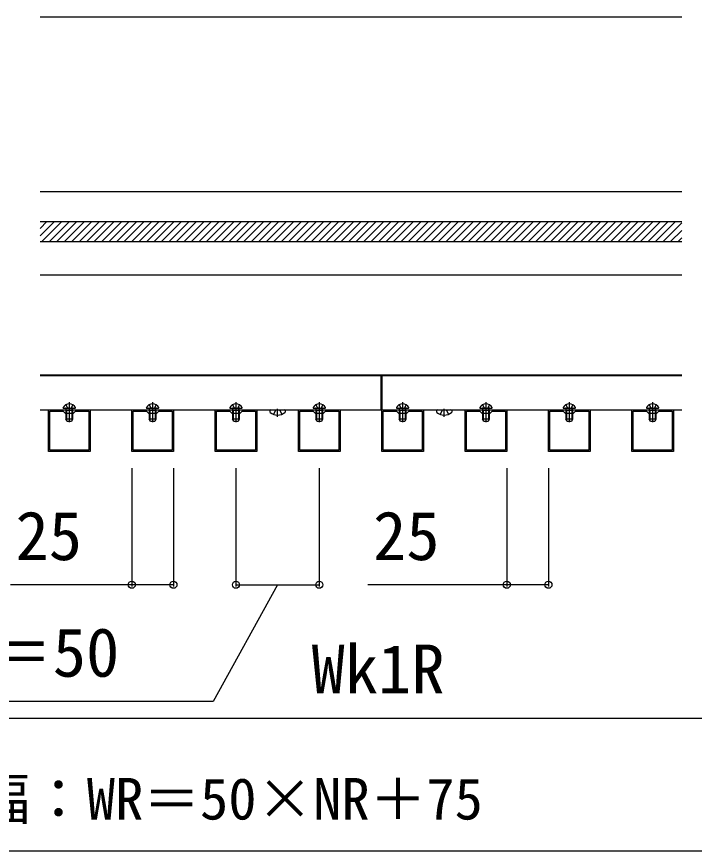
# Model space of a CAD drawing. Units: millimetres, scale not verified. Extents: x -1750 to 1750, y -2608 to 2592.
# Drawn here: x -929 to -522, y -1474 to -972 of the extents above; entities that cross this region are included whole.
import ezdxf
from ezdxf.enums import TextEntityAlignment as Align

# ---------------------------------------------------------------- set-up
doc = ezdxf.new("R2010")
doc.units = ezdxf.units.MM
doc.header["$LTSCALE"] = 14
for name, color, linetype in [('0-3_YKK_11', 7, 'Continuous'), ('0-4_YKK_12', 2, 'Continuous'), ('0-5_YKK_13', 4, 'Continuous'), ('0-6_YKK_D', 6, 'Continuous'), ('0-8_YSS_K', 3, 'Continuous')]:
    doc.layers.add(name, color=color, linetype=linetype)
doc.styles.add('ＭＳ ゴシック', font='')
doc.styles.get('ＭＳ ゴシック').set_extended_font_data('MS Gothic')

msp = doc.modelspace()

# ---------------------------------------------------------------- linework, layer by layer
at = {"layer": '0-3_YKK_11'}
for points in [[(-885, -1208.5), (-885, -1233.5), (-910, -1233.5), (-910, -1208.5)], [(-885.8, -1209.3), (-885.8, -1232.7), (-909.2, -1232.7), (-909.2, -1209.3), (-901.2, -1209.3), (-900, -1210.5), (-895, -1210.5), (-893.8, -1209.3)], [(-835, -1208.5), (-835, -1233.5), (-860, -1233.5), (-860, -1208.5)], [(-835.8, -1209.3), (-835.8, -1232.7), (-859.2, -1232.7), (-859.2, -1209.3), (-851.2, -1209.3), (-850, -1210.5), (-845, -1210.5), (-843.8, -1209.3)], [(-785, -1208.5), (-785, -1233.5), (-810, -1233.5), (-810, -1208.5)], [(-785.8, -1209.3), (-785.8, -1232.7), (-809.2, -1232.7), (-809.2, -1209.3), (-801.2, -1209.3), (-800, -1210.5), (-795, -1210.5), (-793.8, -1209.3)], [(-735, -1208.5), (-735, -1233.5), (-760, -1233.5), (-760, -1208.5)], [(-735.8, -1209.3), (-735.8, -1232.7), (-759.2, -1232.7), (-759.2, -1209.3), (-751.2, -1209.3), (-750, -1210.5), (-745, -1210.5), (-743.8, -1209.3)], [(-685, -1208.5), (-685, -1233.5), (-710, -1233.5), (-710, -1208.5)], [(-685.8, -1209.3), (-685.8, -1232.7), (-709.2, -1232.7), (-709.2, -1209.3), (-701.2, -1209.3), (-700, -1210.5), (-695, -1210.5), (-693.8, -1209.3)], [(-635, -1208.5), (-635, -1233.5), (-660, -1233.5), (-660, -1208.5)], [(-635.8, -1209.3), (-635.8, -1232.7), (-659.2, -1232.7), (-659.2, -1209.3), (-651.2, -1209.3), (-650, -1210.5), (-645, -1210.5), (-643.8, -1209.3)], [(-585, -1208.5), (-585, -1233.5), (-610, -1233.5), (-610, -1208.5)], [(-585.8, -1209.3), (-585.8, -1232.7), (-609.2, -1232.7), (-609.2, -1209.3), (-601.2, -1209.3), (-600, -1210.5), (-595, -1210.5), (-593.8, -1209.3)], [(-535, -1208.5), (-535, -1233.5), (-560, -1233.5), (-560, -1208.5)], [(-535.8, -1209.3), (-535.8, -1232.7), (-559.2, -1232.7), (-559.2, -1209.3), (-551.2, -1209.3), (-550, -1210.5), (-545, -1210.5), (-543.8, -1209.3)]]:
    msp.add_lwpolyline(points, close=True, dxfattribs=at)
at = {"layer": '0-4_YKK_12'}
for p, q in [((-915, -1127.5), (-530, -1127.5)), ((-915, -1187.5), (-530, -1187.5)), ((-530, -1188), (-915, -1188)), ((-710.6, -1188), (-710.6, -1208.5)), ((-710, -1188), (-710, -1208.5)), ((-915, -1208.5), (-530, -1208.5))]:
    msp.add_line(p, q, dxfattribs=at)
at = {"layer": '0-5_YKK_13'}
for p, q in [((-901.1, -1207.4), (-893.9, -1207.4)), ((-899.55, -1205.43), (-898.65, -1207.25)), ((-897.5, -1207.86), (-898.65, -1207.25)), ((-897.5, -1203.9), (-897.5, -1215.89)), ((-897.5, -1207.86), (-896.36, -1207.25)), ((-895.45, -1205.43), (-896.36, -1207.25)), ((-851.1, -1207.4), (-843.9, -1207.4)), ((-849.55, -1205.43), (-848.65, -1207.25)), ((-847.5, -1207.86), (-848.65, -1207.25)), ((-847.5, -1203.9), (-847.5, -1215.89)), ((-847.5, -1207.86), (-846.36, -1207.25)), ((-845.45, -1205.43), (-846.36, -1207.25)), ((-801.1, -1207.4), (-793.9, -1207.4)), ((-799.55, -1205.43), (-798.65, -1207.25)), ((-797.5, -1207.86), (-798.65, -1207.25)), ((-797.5, -1203.9), (-797.5, -1215.89)), ((-797.5, -1207.86), (-796.36, -1207.25)), ((-795.45, -1205.43), (-796.36, -1207.25)), ((-751.1, -1207.4), (-743.9, -1207.4)), ((-749.55, -1205.43), (-748.65, -1207.25)), ((-747.5, -1207.86), (-748.65, -1207.25)), ((-747.5, -1203.9), (-747.5, -1215.89)), ((-747.5, -1207.86), (-746.36, -1207.25)), ((-745.45, -1205.43), (-746.36, -1207.25)), ((-701.1, -1207.4), (-693.9, -1207.4)), ((-699.55, -1205.43), (-698.65, -1207.25)), ((-697.5, -1207.86), (-698.65, -1207.25)), ((-697.5, -1203.9), (-697.5, -1215.89)), ((-697.5, -1207.86), (-696.36, -1207.25)), ((-695.45, -1205.43), (-696.36, -1207.25)), ((-651.1, -1207.4), (-643.9, -1207.4)), ((-649.55, -1205.43), (-648.65, -1207.25)), ((-647.5, -1207.86), (-648.65, -1207.25)), ((-647.5, -1203.9), (-647.5, -1215.89)), ((-647.5, -1207.86), (-646.36, -1207.25)), ((-645.45, -1205.43), (-646.36, -1207.25)), ((-601.1, -1207.4), (-593.9, -1207.4)), ((-599.55, -1205.43), (-598.65, -1207.25)), ((-597.5, -1207.86), (-598.65, -1207.25)), ((-597.5, -1203.9), (-597.5, -1215.89)), ((-597.5, -1207.86), (-596.36, -1207.25)), ((-595.45, -1205.43), (-596.36, -1207.25)), ((-551.1, -1207.4), (-543.9, -1207.4)), ((-549.55, -1205.43), (-548.65, -1207.25)), ((-547.5, -1207.86), (-548.65, -1207.25)), ((-547.5, -1203.9), (-547.5, -1215.89)), ((-547.5, -1207.86), (-546.36, -1207.25)), ((-545.45, -1205.43), (-546.36, -1207.25)), ((-899.5, -1208.8), (-899.36, -1207.99)), ((-895.5, -1208.8), (-899.5, -1208.8)), ((-899.5, -1208.8), (-899.5, -1214)), ((-899.12, -1208.8), (-899.36, -1207.78)), ((-899.12, -1208.8), (-899.12, -1214.76)), ((-895.88, -1208.8), (-895.64, -1207.78)), ((-895.88, -1208.8), (-895.88, -1214.76)), ((-895.5, -1208.8), (-895.64, -1207.99)), ((-895.5, -1208.8), (-895.5, -1214)), ((-849.5, -1208.8), (-849.36, -1207.99)), ((-845.5, -1208.8), (-849.5, -1208.8)), ((-849.5, -1208.8), (-849.5, -1214)), ((-849.12, -1208.8), (-849.36, -1207.78)), ((-849.12, -1208.8), (-849.12, -1214.76)), ((-845.88, -1208.8), (-845.64, -1207.78)), ((-845.88, -1208.8), (-845.88, -1214.76)), ((-845.5, -1208.8), (-845.64, -1207.99)), ((-845.5, -1208.8), (-845.5, -1214)), ((-799.5, -1208.8), (-799.36, -1207.99)), ((-795.5, -1208.8), (-799.5, -1208.8)), ((-799.5, -1208.8), (-799.5, -1214)), ((-799.12, -1208.8), (-799.36, -1207.78)), ((-799.12, -1208.8), (-799.12, -1214.76)), ((-795.88, -1208.8), (-795.64, -1207.78)), ((-795.88, -1208.8), (-795.88, -1214.76)), ((-795.5, -1208.8), (-795.64, -1207.99)), ((-795.5, -1208.8), (-795.5, -1214)), ((-777.24, -1209.36), (-777.24, -1209.2)), ((-776.54, -1208.5), (-768.47, -1208.5)), ((-773.63, -1208.5), (-774.95, -1211.16)), ((-772.5, -1212.6), (-772.5, -1207.9)), ((-771.37, -1208.5), (-770.05, -1211.16)), ((-767.77, -1209.36), (-767.77, -1209.2)), ((-749.5, -1208.8), (-749.36, -1207.99)), ((-745.5, -1208.8), (-749.5, -1208.8)), ((-749.5, -1208.8), (-749.5, -1214)), ((-749.12, -1208.8), (-749.36, -1207.78)), ((-749.12, -1208.8), (-749.12, -1214.76)), ((-745.88, -1208.8), (-745.64, -1207.78)), ((-745.88, -1208.8), (-745.88, -1214.76)), ((-745.5, -1208.8), (-745.64, -1207.99)), ((-745.5, -1208.8), (-745.5, -1214)), ((-699.5, -1208.8), (-699.36, -1207.99)), ((-695.5, -1208.8), (-699.5, -1208.8)), ((-699.5, -1208.8), (-699.5, -1214)), ((-699.12, -1208.8), (-699.36, -1207.78)), ((-699.12, -1208.8), (-699.12, -1214.76)), ((-695.88, -1208.8), (-695.64, -1207.78)), ((-695.88, -1208.8), (-695.88, -1214.76)), ((-695.5, -1208.8), (-695.64, -1207.99)), ((-695.5, -1208.8), (-695.5, -1214)), ((-677.24, -1209.36), (-677.24, -1209.2)), ((-676.54, -1208.5), (-668.47, -1208.5)), ((-673.63, -1208.5), (-674.95, -1211.16)), ((-672.5, -1212.6), (-672.5, -1207.9)), ((-671.37, -1208.5), (-670.05, -1211.16)), ((-667.77, -1209.36), (-667.77, -1209.2)), ((-649.5, -1208.8), (-649.36, -1207.99)), ((-645.5, -1208.8), (-649.5, -1208.8)), ((-649.5, -1208.8), (-649.5, -1214)), ((-649.12, -1208.8), (-649.36, -1207.78)), ((-649.12, -1208.8), (-649.12, -1214.76)), ((-645.88, -1208.8), (-645.64, -1207.78)), ((-645.88, -1208.8), (-645.88, -1214.76)), ((-645.5, -1208.8), (-645.64, -1207.99)), ((-645.5, -1208.8), (-645.5, -1214)), ((-599.5, -1208.8), (-599.36, -1207.99)), ((-595.5, -1208.8), (-599.5, -1208.8)), ((-599.5, -1208.8), (-599.5, -1214)), ((-599.12, -1208.8), (-599.36, -1207.78)), ((-599.12, -1208.8), (-599.12, -1214.76)), ((-595.88, -1208.8), (-595.64, -1207.78)), ((-595.88, -1208.8), (-595.88, -1214.76)), ((-595.5, -1208.8), (-595.64, -1207.99)), ((-595.5, -1208.8), (-595.5, -1214)), ((-549.5, -1208.8), (-549.36, -1207.99)), ((-545.5, -1208.8), (-549.5, -1208.8)), ((-549.5, -1208.8), (-549.5, -1214)), ((-549.12, -1208.8), (-549.36, -1207.78)), ((-549.12, -1208.8), (-549.12, -1214.76)), ((-545.88, -1208.8), (-545.64, -1207.78)), ((-545.88, -1208.8), (-545.88, -1214.76)), ((-545.5, -1208.8), (-545.64, -1207.99)), ((-545.5, -1208.8), (-545.5, -1214)), ((-895.5, -1214), (-899.5, -1214)), ((-898.8, -1215.4), (-899.5, -1214)), ((-896.2, -1215.4), (-898.8, -1215.4)), ((-895.5, -1214), (-896.2, -1215.4)), ((-845.5, -1214), (-849.5, -1214)), ((-848.8, -1215.4), (-849.5, -1214)), ((-846.2, -1215.4), (-848.8, -1215.4)), ((-845.5, -1214), (-846.2, -1215.4)), ((-795.5, -1214), (-799.5, -1214)), ((-798.8, -1215.4), (-799.5, -1214)), ((-796.2, -1215.4), (-798.8, -1215.4)), ((-795.5, -1214), (-796.2, -1215.4)), ((-745.5, -1214), (-749.5, -1214)), ((-748.8, -1215.4), (-749.5, -1214)), ((-746.2, -1215.4), (-748.8, -1215.4)), ((-745.5, -1214), (-746.2, -1215.4)), ((-695.5, -1214), (-699.5, -1214)), ((-698.8, -1215.4), (-699.5, -1214)), ((-696.2, -1215.4), (-698.8, -1215.4)), ((-695.5, -1214), (-696.2, -1215.4)), ((-645.5, -1214), (-649.5, -1214)), ((-648.8, -1215.4), (-649.5, -1214)), ((-646.2, -1215.4), (-648.8, -1215.4)), ((-645.5, -1214), (-646.2, -1215.4)), ((-595.5, -1214), (-599.5, -1214)), ((-598.8, -1215.4), (-599.5, -1214)), ((-596.2, -1215.4), (-598.8, -1215.4)), ((-595.5, -1214), (-596.2, -1215.4)), ((-545.5, -1214), (-549.5, -1214)), ((-548.8, -1215.4), (-549.5, -1214)), ((-546.2, -1215.4), (-548.8, -1215.4)), ((-545.5, -1214), (-546.2, -1215.4))]:
    msp.add_line(p, q, dxfattribs=at)
for centre, radius, start, end in [((-901.1, -1207.25), 0.154, 152.719, 270), ((-897.5, -1209.1), 4.2, 27.281, 152.719), ((-899.85, -1207.9), 0.5, 349.909, 90), ((-895.15, -1207.9), 0.5, 90, 190.091), ((-893.9, -1207.25), 0.154, 270, 27.281), ((-851.1, -1207.25), 0.154, 152.719, 270), ((-847.5, -1209.1), 4.2, 27.281, 152.719), ((-849.85, -1207.9), 0.5, 349.909, 90), ((-845.15, -1207.9), 0.5, 90, 190.091), ((-843.9, -1207.25), 0.154, 270, 27.281), ((-801.1, -1207.25), 0.154, 152.719, 270), ((-797.5, -1209.1), 4.2, 27.281, 152.719), ((-799.85, -1207.9), 0.5, 349.909, 90), ((-795.15, -1207.9), 0.5, 90, 190.091), ((-793.9, -1207.25), 0.154, 270, 27.281), ((-751.1, -1207.25), 0.154, 152.719, 270), ((-747.5, -1209.1), 4.2, 27.281, 152.719), ((-749.85, -1207.9), 0.5, 349.909, 90), ((-745.15, -1207.9), 0.5, 90, 190.091), ((-743.9, -1207.25), 0.154, 270, 27.281), ((-701.1, -1207.25), 0.154, 152.719, 270), ((-697.5, -1209.1), 4.2, 27.281, 152.719), ((-699.85, -1207.9), 0.5, 349.909, 90), ((-695.15, -1207.9), 0.5, 90, 190.091), ((-693.9, -1207.25), 0.154, 270, 27.281), ((-651.1, -1207.25), 0.154, 152.719, 270), ((-647.5, -1209.1), 4.2, 27.281, 152.719), ((-649.85, -1207.9), 0.5, 349.909, 90), ((-645.15, -1207.9), 0.5, 90, 190.091), ((-643.9, -1207.25), 0.154, 270, 27.281), ((-601.1, -1207.25), 0.154, 152.719, 270), ((-597.5, -1209.1), 4.2, 27.281, 152.719), ((-599.85, -1207.9), 0.5, 349.909, 90), ((-595.15, -1207.9), 0.5, 90, 190.091), ((-593.9, -1207.25), 0.154, 270, 27.281), ((-551.1, -1207.25), 0.154, 152.719, 270), ((-547.5, -1209.1), 4.2, 27.281, 152.719), ((-549.85, -1207.9), 0.5, 349.909, 90), ((-545.15, -1207.9), 0.5, 90, 190.091), ((-543.9, -1207.25), 0.154, 270, 27.281), ((-776.54, -1209.2), 0.7, 90, 180), ((-776.37, -1209.36), 0.862, 180, 230.8765), ((-772.5, -1204.6), 7, 230.8765, 270), ((-772.5, -1204.6), 7, 270, 309.1236), ((-768.47, -1209.2), 0.7, 0, 90), ((-768.63, -1209.36), 0.862, 309.1236, 0), ((-676.54, -1209.2), 0.7, 90, 180), ((-676.37, -1209.36), 0.862, 180, 230.8765), ((-672.5, -1204.6), 7, 230.8765, 270), ((-672.5, -1204.6), 7, 270, 309.1236), ((-668.47, -1209.2), 0.7, 0, 90), ((-668.63, -1209.36), 0.862, 309.1236, 0)]:
    msp.add_arc(centre, radius, start, end, dxfattribs=at)
at = {"layer": '0-6_YKK_D'}
for p, q in [((-860, -1243.5), (-860, -1314.5)), ((-835, -1243.5), (-835, -1314.5)), ((-797.5, -1243.5), (-797.5, -1314.5)), ((-747.5, -1243.5), (-747.5, -1314.5)), ((-635, -1243.5), (-635, -1314.5)), ((-610, -1243.5), (-610, -1314.5)), ((-797.5, -1313.5), (-747.5, -1313.5)), ((-1034, -1393.5), (-335, -1393.5)), ((-270, -1473.5), (-1225, -1473.5))]:
    msp.add_line(p, q, dxfattribs=at)
for points in [[(-772.5, -1313.5), (-811.1, -1383.5), (-969.69, -1383.5)], [(-835, -1313.5), (-860, -1313.5), (-932.77, -1313.5)], [(-610, -1313.5), (-635, -1313.5), (-718.27, -1313.5)]]:
    msp.add_lwpolyline(points, dxfattribs=at)
for centre in [(-860, -1313.5), (-835, -1313.5), (-797.5, -1313.5), (-747.5, -1313.5), (-635, -1313.5), (-610, -1313.5)]:
    msp.add_circle(centre, 2.12, dxfattribs=at)
at = {"layer": '0-8_YSS_K'}
for p, q in [((-915, -972.5), (-530, -972.5)), ((-915, -1077.5), (-530, -1077.5)), ((-915, -1095.5), (-530, -1095.5)), ((-906.4, -1095.5), (-915, -1104.1)), ((-910.89, -1095.5), (-915, -1099.61)), ((-901.9, -1095.5), (-913.9, -1107.5)), ((-897.41, -1095.5), (-909.41, -1107.5)), ((-892.92, -1095.5), (-904.92, -1107.5)), ((-888.43, -1095.5), (-900.43, -1107.5)), ((-883.94, -1095.5), (-895.94, -1107.5)), ((-879.45, -1095.5), (-891.45, -1107.5)), ((-874.96, -1095.5), (-886.96, -1107.5)), ((-870.47, -1095.5), (-882.47, -1107.5)), ((-865.98, -1095.5), (-877.98, -1107.5)), ((-861.49, -1095.5), (-873.49, -1107.5)), ((-857, -1095.5), (-869, -1107.5)), ((-852.51, -1095.5), (-864.51, -1107.5)), ((-848.02, -1095.5), (-860.02, -1107.5)), ((-843.53, -1095.5), (-855.53, -1107.5)), ((-839.04, -1095.5), (-851.04, -1107.5)), ((-834.55, -1095.5), (-846.55, -1107.5)), ((-830.06, -1095.5), (-842.06, -1107.5)), ((-825.57, -1095.5), (-837.57, -1107.5)), ((-821.08, -1095.5), (-833.08, -1107.5)), ((-816.59, -1095.5), (-828.59, -1107.5)), ((-812.1, -1095.5), (-824.1, -1107.5)), ((-807.61, -1095.5), (-819.61, -1107.5)), ((-803.12, -1095.5), (-815.12, -1107.5)), ((-798.63, -1095.5), (-810.63, -1107.5)), ((-794.14, -1095.5), (-806.14, -1107.5)), ((-789.65, -1095.5), (-801.65, -1107.5)), ((-785.16, -1095.5), (-797.16, -1107.5)), ((-780.67, -1095.5), (-792.67, -1107.5)), ((-776.18, -1095.5), (-788.18, -1107.5)), ((-771.69, -1095.5), (-783.69, -1107.5)), ((-767.2, -1095.5), (-779.2, -1107.5)), ((-762.71, -1095.5), (-774.71, -1107.5)), ((-758.22, -1095.5), (-770.22, -1107.5)), ((-753.73, -1095.5), (-765.73, -1107.5)), ((-749.24, -1095.5), (-761.24, -1107.5)), ((-744.75, -1095.5), (-756.75, -1107.5)), ((-740.26, -1095.5), (-752.26, -1107.5)), ((-735.77, -1095.5), (-747.77, -1107.5)), ((-731.28, -1095.5), (-743.28, -1107.5)), ((-726.79, -1095.5), (-738.79, -1107.5)), ((-722.3, -1095.5), (-734.3, -1107.5)), ((-717.81, -1095.5), (-729.81, -1107.5)), ((-713.32, -1095.5), (-725.32, -1107.5)), ((-708.83, -1095.5), (-720.83, -1107.5)), ((-704.34, -1095.5), (-716.34, -1107.5)), ((-699.85, -1095.5), (-711.85, -1107.5)), ((-695.36, -1095.5), (-707.36, -1107.5)), ((-690.87, -1095.5), (-702.87, -1107.5)), ((-686.38, -1095.5), (-698.38, -1107.5)), ((-681.89, -1095.5), (-693.89, -1107.5)), ((-677.4, -1095.5), (-689.4, -1107.5)), ((-672.91, -1095.5), (-684.91, -1107.5)), ((-668.42, -1095.5), (-680.42, -1107.5)), ((-663.93, -1095.5), (-675.93, -1107.5)), ((-659.44, -1095.5), (-671.44, -1107.5)), ((-654.95, -1095.5), (-666.95, -1107.5)), ((-650.46, -1095.5), (-662.46, -1107.5)), ((-645.97, -1095.5), (-657.97, -1107.5)), ((-641.48, -1095.5), (-653.48, -1107.5)), ((-636.99, -1095.5), (-648.99, -1107.5)), ((-632.5, -1095.5), (-644.5, -1107.5)), ((-628.01, -1095.5), (-640.01, -1107.5)), ((-623.52, -1095.5), (-635.52, -1107.5)), ((-619.03, -1095.5), (-631.03, -1107.5)), ((-614.54, -1095.5), (-626.54, -1107.5)), ((-610.05, -1095.5), (-622.05, -1107.5)), ((-605.56, -1095.5), (-617.56, -1107.5)), ((-601.07, -1095.5), (-613.07, -1107.5)), ((-596.58, -1095.5), (-608.58, -1107.5)), ((-592.09, -1095.5), (-604.09, -1107.5)), ((-587.6, -1095.5), (-599.6, -1107.5)), ((-583.11, -1095.5), (-595.11, -1107.5)), ((-578.62, -1095.5), (-590.62, -1107.5)), ((-574.13, -1095.5), (-586.13, -1107.5)), ((-569.64, -1095.5), (-581.64, -1107.5)), ((-565.15, -1095.5), (-577.15, -1107.5)), ((-560.66, -1095.5), (-572.66, -1107.5)), ((-556.17, -1095.5), (-568.17, -1107.5)), ((-551.67, -1095.5), (-563.67, -1107.5)), ((-547.18, -1095.5), (-559.18, -1107.5)), ((-542.69, -1095.5), (-554.69, -1107.5)), ((-538.2, -1095.5), (-550.2, -1107.5)), ((-533.71, -1095.5), (-545.71, -1107.5)), ((-530, -1096.28), (-541.22, -1107.5)), ((-530, -1100.77), (-536.73, -1107.5)), ((-530, -1105.26), (-532.24, -1107.5)), ((-915, -1107.5), (-530, -1107.5))]:
    msp.add_line(p, q, dxfattribs=at)

# ---------------------------------------------------------------- texts
at = {"layer": '0-6_YKK_D', "style": 'ＭＳ ゴシック'}
for s, height, p in [('25', 29.33, (-929.73, -1307.5)), ('25', 29.33, (-715.23, -1307.5)), ('P＝50', 29.33, (-967.33, -1377.5)), ('Wk1R', 29.33, (-752.11, -1387.5)), ('製品幅：WR＝50×NR＋75', 24.93, (-1022.98, -1461.9))]:
    msp.add_text(s, height=height, dxfattribs=at).set_placement(p, align=Align.BOTTOM_LEFT)

doc.saveas('drawing.dxf')
